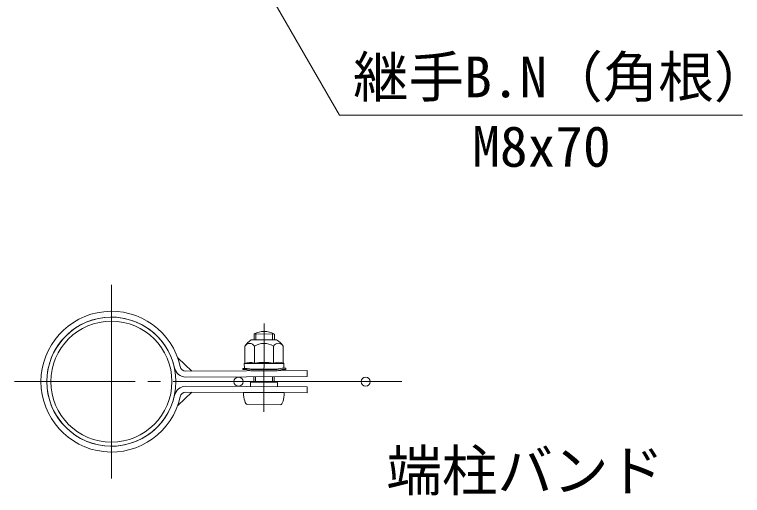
# Model space of a CAD drawing. Units: millimetres, scale not verified. Extents: x -6299 to 6301, y -4455 to 4455.
# Drawn here: x 2408 to 3267, y -38 to 530 of the extents above; entities that cross this region are included whole.
import ezdxf
from ezdxf.enums import TextEntityAlignment as Align

# ---------------------------------------------------------------- set-up
doc = ezdxf.new("R2010")
doc.units = ezdxf.units.MM
doc.header["$LTSCALE"] = 15
doc.linetypes.add('LONG_CHAIN', pattern=[21, 18, -1, 1, -1])
for name, color, linetype, lineweight in [('0-0_D-STR-TXT', 7, 'Continuous', 9), ('0-3_D-STR2', 7, 'Continuous', 9), ('0-6_D-STR1', 1, 'Continuous', 9), ('0-7_D-BMK', 2, 'LONG_CHAIN', 9), ('0-8_D-STR3', 3, 'Continuous', 9)]:
    doc.layers.add(name, color=color, linetype=linetype, lineweight=lineweight)
doc.styles.add('ＭＳ ゴシック', font='')
doc.styles.get('ＭＳ ゴシック').set_extended_font_data('MS Gothic')

msp = doc.modelspace()

# ---------------------------------------------------------------- linework, layer by layer
at = {"layer": '0-0_D-STR-TXT'}
msp.add_lwpolyline([(3267.34, 411.09), (2791.85, 411.09), (2535.61, 854.9)], dxfattribs=at)
at = {"layer": '0-3_D-STR2'}
for centre in [(2672.61, 96.55), (2822.61, 96.55)]:
    msp.add_circle(centre, 5.4, dxfattribs=at)
at = {"layer": '0-6_D-STR1'}
for radius in [76.2, 71.4]:
    msp.add_circle((2522.61, 96.55), radius, dxfattribs=at)
at = {"layer": '0-7_D-BMK'}
for p, q in [((2522.61, 210.85), (2522.61, -17.75)), ((2702.5, 60.76), (2703, 165.23)), ((2865.51, 96.55), (2408.31, 96.55))]:
    msp.add_line(p, q, dxfattribs=at)
at = {"layer": '0-8_D-STR3'}
for p, q in [((2690.91, 145.84), (2690.94, 152.86)), ((2690.94, 152.86), (2714.94, 152.74)), ((2692.94, 145.85), (2692.98, 153.82)), ((2712.88, 145.95), (2712.92, 153.72)), ((2714.91, 145.96), (2714.94, 152.74)), ((2680.1, 138.27), (2680.19, 118.18)), ((2687.58, 145.82), (2717.58, 145.97)), ((2691.36, 138.33), (2691.45, 117.94)), ((2713.87, 138.43), (2713.97, 118.05)), ((2725.13, 138.49), (2725.23, 118.4)), ((2600.83, 124.61), (2617.47, 108.89)), ((2677.56, 112.21), (2681.88, 112.24)), ((2677.56, 110.71), (2677.56, 112.21)), ((2679.46, 117.75), (2679.49, 112.75)), ((2702.71, 117.99), (2679.54, 117.88)), ((2680.19, 118.18), (2679.68, 118.04)), ((2689.24, 111.33), (2679.75, 112.45)), ((2702.71, 117.99), (2725.89, 118.11)), ((2716.24, 111.46), (2725.72, 112.67)), ((2718.26, 110.87), (2724.24, 112.44)), ((2724.24, 112.44), (2728.56, 112.46)), ((2725.96, 117.91), (2725.99, 112.97)), ((2610.57, 108.85), (2753.58, 109.54)), ((2677.56, 110.71), (2681.88, 110.74)), ((2681.88, 110.74), (2687.19, 109.22)), ((2687.19, 109.22), (2718.27, 109.37)), ((2689.24, 111.33), (2716.24, 111.46)), ((2690.57, 111.34), (2714.87, 111.46)), ((2690.58, 110.74), (2690.57, 111.34)), ((2714.88, 110.86), (2714.87, 111.46)), ((2724.24, 110.94), (2718.27, 109.37)), ((2753.61, 109.54), (2753.61, 102.64)), ((2610.6, 101.95), (2753.61, 102.64)), ((2686.71, 95.88), (2686.69, 90.78)), ((2686.71, 95.88), (2718.62, 95.72)), ((2690.67, 95.86), (2690.7, 102.34)), ((2692.7, 95.85), (2692.73, 102.35)), ((2712.64, 95.75), (2712.67, 102.45)), ((2714.67, 95.74), (2714.7, 102.45)), ((2718.62, 95.72), (2718.6, 90.62)), ((2610.6, 91.15), (2753.61, 90.45)), ((2753.61, 83.55), (2753.61, 90.45)), ((2600.83, 68.49), (2617.47, 84.21)), ((2610.57, 84.25), (2753.58, 83.55)), ((2678.61, 83.92), (2726.61, 83.68)), ((2683.04, 69.5), (2722.04, 69.31))]:
    msp.add_line(p, q, dxfattribs=at)
for points in [[(2681.88, 112.24), (2687.19, 110.72), (2718.26, 110.87)], [(2724.24, 110.94), (2728.56, 110.96), (2728.56, 112.46)]]:
    msp.add_lwpolyline(points, dxfattribs=at)
for centre, radius, start, end in [((2522.61, 96.55), 83.1, 12.31982, 347.68018), ((2522.61, 96.55), 76.2, 12.31982, 347.68018), ((2702.83, 130.3), 25.5, 61.65072, 117.79569), ((2700.44, 125.56), 24, 122.41049, 147.95901), ((2685.74, 135.25), 6.4, 28.72896, 151.82278), ((2702.7, 121.11), 20.62, 90.27587, 123.36935), ((2702.7, 121.11), 20.62, 57.18239, 90.27587), ((2719.52, 135.41), 6.4, 28.72896, 151.82278), ((2704.91, 125.58), 24, 32.59272, 58.14124), ((2610.54, 115.75), 13.8, 192.31982, 270.27679), ((2610.54, 115.75), 6.9, 192.31982, 270.27679), ((2679.76, 117.75), 0.3, 105.27587, 180.27587), ((2679.79, 112.75), 0.3, 180.27587, 263.27587), ((2685.9, 103.27), 15.97, 69.64909, 113.05147), ((2703.01, 55.73), 63.57, 90.27587, 100.47617), ((2703.01, 55.73), 63.57, 80.07556, 90.27587), ((2719.67, 103.43), 15.97, 67.50027, 110.90265), ((2725.69, 112.97), 0.3, 277.27587, 0.27587), ((2725.66, 117.91), 0.3, 0.27587, 67.50027), ((2690.53, 109.62), 1.71, 88.71432, 139.76424), ((2714.93, 109.74), 1.71, 40.78934, 91.83926), ((2610.54, 77.35), 13.8, 89.72321, 167.68018), ((2610.54, 77.35), 6.9, 89.72321, 167.68018)]:
    msp.add_arc(centre, radius, start, end, dxfattribs=at)
for centre, start_param, end_param in [((2683.11, 83.9), 1.570796, 3.141593), ((2722.11, 83.71), 3.141593, 4.712389)]:
    msp.add_ellipse(centre, major_axis=(0.07, 14.4), ratio=0.3125, start_param=start_param, end_param=end_param, dxfattribs=at)

# ---------------------------------------------------------------- texts
at = {"layer": '0-0_D-STR-TXT', "style": 'ＭＳ ゴシック'}
for s, p in [('継手B.N（角根）', (2807.74, 417.84)), ('M8x70', (2948.38, 335.84)), ('端柱バンド', (2847.06, -46.89))]:
    msp.add_text(s, height=48.06, dxfattribs=at).set_placement(p, align=Align.BOTTOM_LEFT)

doc.saveas('drawing.dxf')
